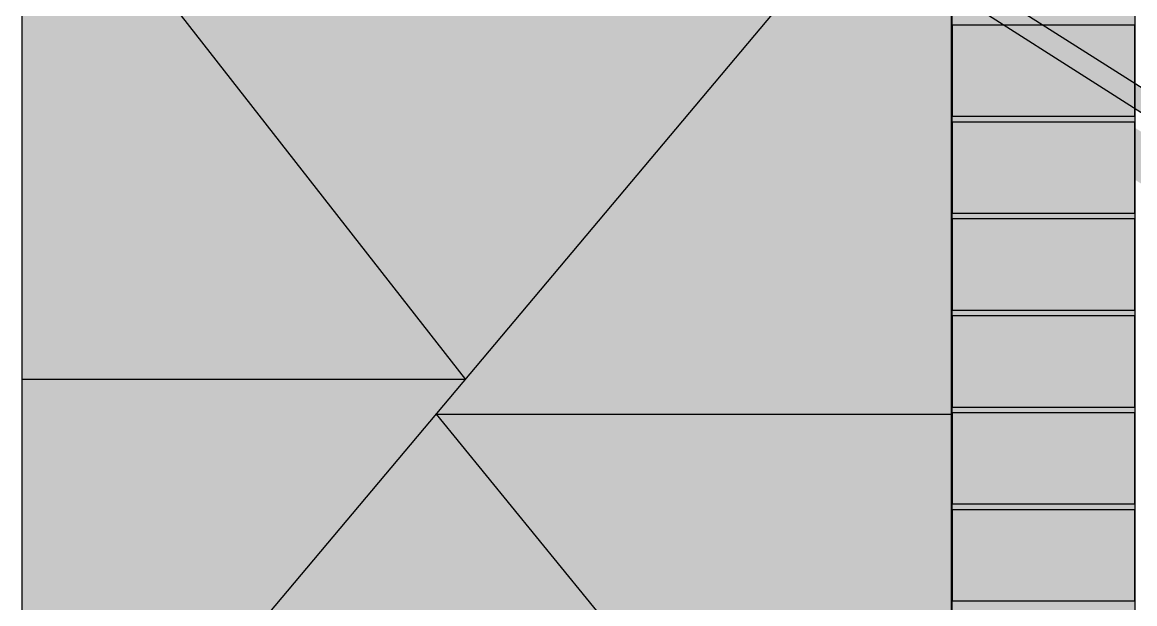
# Model space of a CAD drawing. Header units: millimetres. Extents: x -1985 to 969, y 203 to 500.
# Drawn here: x -1885.8 to -1837.03, y 396.56 to 422.06 of the extents above; entities that cross this region are included whole.
import ezdxf

# ---------------------------------------------------------------- set-up
doc = ezdxf.new("R2010")
doc.units = ezdxf.units.MM
doc.layers.add('надписи', color=7, linetype='Continuous')

msp = doc.modelspace()

# ---------------------------------------------------------------- hatches: boundary and pattern name
msp.add_hatch(color=9).paths.add_polyline_path([(-1845.029, 432.433), (-1837.029, 432.433), (-1837.029, 375.433), (-1845.029, 375.433)])
at = {"layer": 'надписи'}
for color, points in [(190, [(-1874.689, 442.29), (-1807.957, 399.768), (-1807.421, 400.612), (-1874.268, 442.982)]), (161, [(-1876.788, 440.495), (-1810.067, 397.979), (-1808.99, 399.664), (-1875.837, 442.034)]), (8, [(-1846.109, 430.511), (-1846.86, 431.183), (-1885.139, 431.183), (-1885.468, 430.845), (-1866.373, 406.397)]), (8, [(-1885.468, 430.845), (-1885.796, 430.507), (-1885.796, 406.397), (-1866.373, 406.397)]), (8, [(-1867.656, 404.87), (-1845.062, 404.87), (-1845.062, 429.574), (-1846.109, 430.511)]), (8, [(-1866.373, 406.397), (-1885.796, 406.397), (-1885.796, 392.083), (-1881.997, 387.805)]), (8, [(-1867.656, 404.87), (-1881.997, 387.805), (-1874.585, 379.458), (-1852.549, 379.458), (-1848.805, 381.769)]), (8, [(-1848.805, 381.769), (-1845.062, 384.08), (-1845.062, 404.87), (-1867.656, 404.87)])]:
    msp.add_hatch(color=color, dxfattribs=at).paths.add_polyline_path(points)

# ---------------------------------------------------------------- linework, layer by layer
for points in [[(-1845.029, 432.433), (-1837.029, 432.433), (-1837.029, 375.433), (-1845.029, 375.433)], [(-1837.029, 421.933), (-1845.029, 421.933), (-1845.029, 417.933), (-1837.029, 417.933)], [(-1837.029, 417.683), (-1845.029, 417.683), (-1845.029, 413.683), (-1837.029, 413.683)], [(-1837.029, 413.433), (-1845.029, 413.433), (-1845.029, 409.433), (-1837.029, 409.433)], [(-1837.029, 409.183), (-1845.029, 409.183), (-1845.029, 405.183), (-1837.029, 405.183)], [(-1837.029, 404.933), (-1845.029, 404.933), (-1845.029, 400.933), (-1837.029, 400.933)], [(-1837.029, 400.683), (-1845.029, 400.683), (-1845.029, 396.683), (-1837.029, 396.683)]]:
    msp.add_lwpolyline(points, close=True)
for p, q in [((-1885.796, 385.477), (-1885.796, 430.841)), ((-1845.062, 379.458), (-1845.062, 429.903))]:
    msp.add_line(p, q, dxfattribs=at)
at = {"layer": 'надписи', "color": 8}
for p, q in [((-1885.468, 430.845), (-1866.373, 406.397)), ((-1881.997, 387.805), (-1846.109, 430.511)), ((-1866.373, 406.397), (-1885.796, 406.397)), ((-1867.656, 404.87), (-1848.805, 381.769)), ((-1867.656, 404.87), (-1845.062, 404.87))]:
    msp.add_line(p, q, dxfattribs=at)
at = {"layer": 'надписи', "color": 7}
msp.add_lwpolyline([(-1874.689, 442.29), (-1807.957, 399.768), (-1807.421, 400.612), (-1874.268, 442.982)], close=True, dxfattribs=at)

doc.saveas('drawing.dxf')
